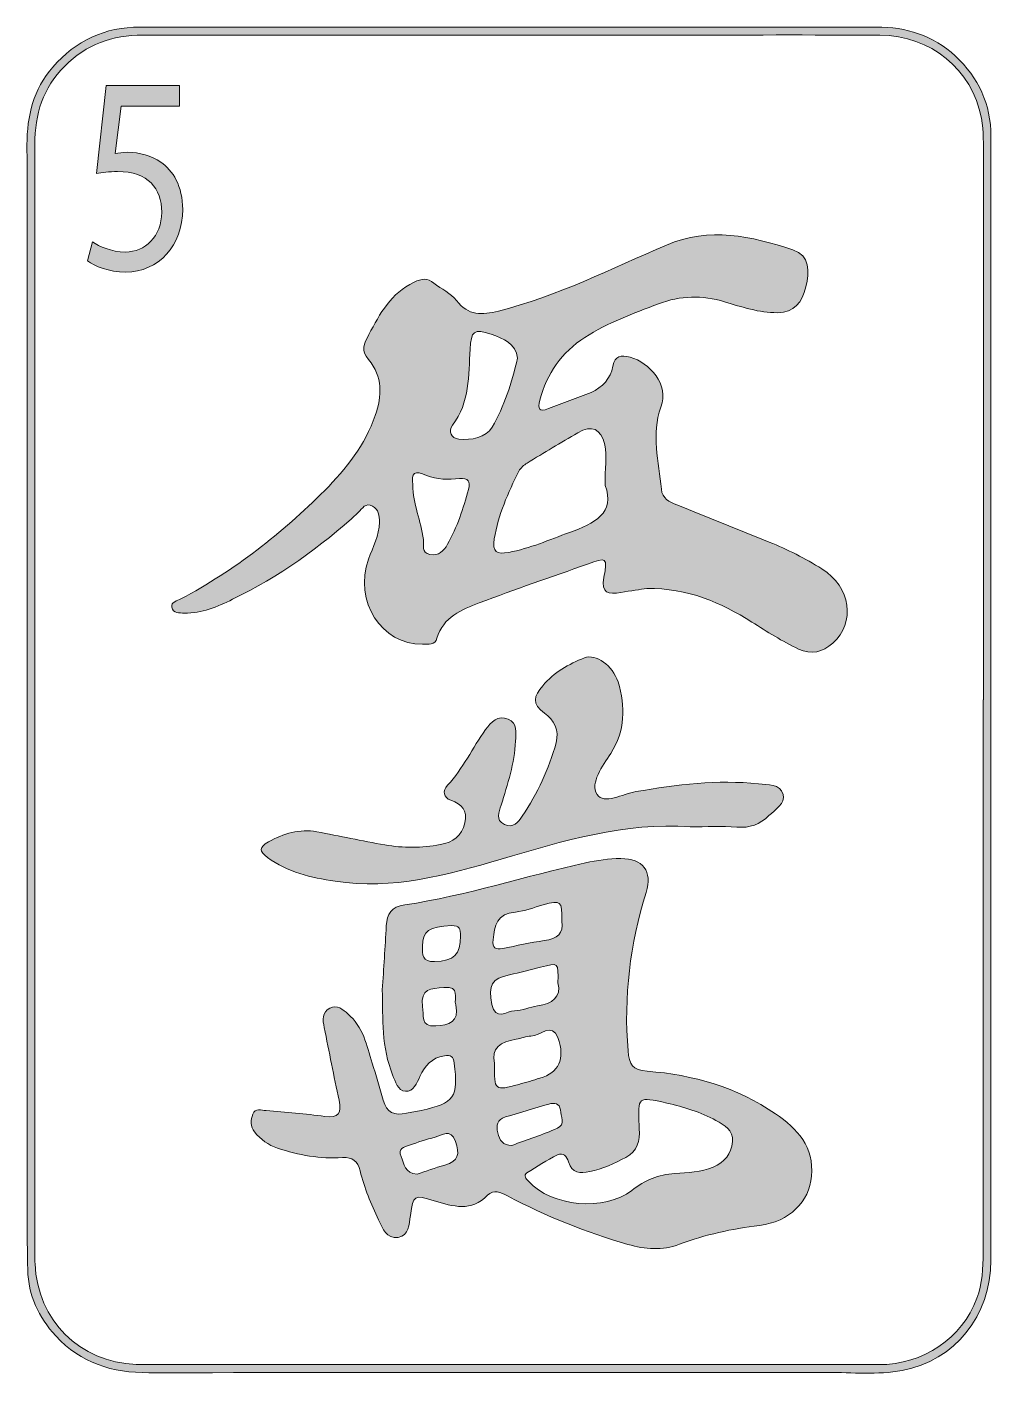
# Model space of a CAD drawing. Extents: x 3212 to 3523, y -1500 to -1065.
import ezdxf

# ---------------------------------------------------------------- set-up
doc = ezdxf.new("R2010")
doc.units = 0
doc.header["$MEASUREMENT"] = 0
doc.layers.add('Layer 1', color=7, linetype='Continuous', lineweight=0)

msp = doc.modelspace()

# ---------------------------------------------------------------- hatches: boundary and pattern name
at = {"layer": 'Layer 1', "true_color": 0x000000, "transparency": 33554687}
h = msp.add_hatch(color=18, dxfattribs=at)
h.dxf.hatch_style = 2
edge = h.paths.add_edge_path()
edge.add_spline(control_points=[(3520.2, -1281.87), (3520.2, -1281.87), (3520.15, -1281.87), (3520.15, -1281.87), (3520.15, -1341.26), (3520.15, -1400.66), (3520.16, -1460.06), (3520.16, -1465.08), (3519.87, -1470.02), (3518.1, -1474.79), (3513.3, -1487.75), (3500.87, -1496.19), (3486.44, -1496.19), (3409.17, -1496.19), (3331.91, -1496.17), (3254.65, -1496.16), (3252.09, -1496.16), (3249.54, -1496.22), (3246.99, -1496.13), (3228.81, -1495.48), (3215.13, -1481.85), (3214.4, -1463.69), (3214.37, -1462.76), (3214.38, -1461.84), (3214.38, -1460.91), (3214.38, -1341.53), (3214.4, -1222.15), (3214.35, -1102.77), (3214.35, -1093.04), (3216.96, -1084.5), (3223.97, -1077.51), (3230.93, -1070.58), (3239.33, -1067.5), (3249.11, -1067.51), (3306.06, -1067.56), (3363.03, -1067.53), (3419.99, -1067.53), (3442.27, -1067.53), (3464.54, -1067.44), (3486.82, -1067.57), (3503.36, -1067.66), (3516.46, -1078.48), (3519.57, -1094.31), (3520.4, -1098.55), (3520.19, -1102.86), (3520.2, -1107.15), (3520.2, -1165.39), (3520.2, -1223.63), (3520.2, -1281.87)], knot_values=[0, 0, 0, 0, 1, 1, 1, 2, 2, 2, 3, 3, 3, 4, 4, 4, 5, 5, 5, 6, 6, 6, 7, 7, 7, 8, 8, 8, 9, 9, 9, 10, 10, 10, 11, 11, 11, 12, 12, 12, 13, 13, 13, 14, 14, 14, 15, 15, 15, 16, 16, 16, 16], degree=3, periodic=0)
edge = h.paths.add_edge_path()
edge.add_spline(control_points=[(3522.63, -1333.71), (3522.63, -1255.87), (3522.65, -1178.02), (3522.64, -1100.17), (3522.64, -1089.86), (3518.69, -1081.25), (3511.15, -1074.25), (3503.96, -1067.58), (3495.32, -1064.91), (3485.67, -1064.93), (3465.6, -1064.97), (3445.53, -1064.97), (3425.46, -1064.97), (3366.41, -1064.96), (3307.35, -1064.95), (3248.3, -1064.94), (3236.96, -1064.94), (3227.58, -1069.28), (3220.15, -1077.83), (3213.88, -1085.05), (3211.8, -1093.56), (3211.81, -1102.96), (3211.9, -1162.48), (3211.85, -1221.99), (3211.85, -1281.51), (3211.85, -1331.16), (3211.84, -1380.82), (3211.86, -1430.48), (3211.86, -1442.19), (3211.8, -1453.9), (3212.04, -1465.61), (3212.2, -1473.83), (3215.56, -1480.86), (3221.07, -1486.91), (3229.15, -1495.77), (3239.35, -1498.82), (3251.09, -1498.8), (3324.06, -1498.68), (3397.04, -1498.77), (3470.01, -1498.7), (3478, -1498.69), (3486.06, -1499.53), (3493.99, -1498.07), (3511.03, -1494.89), (3522.63, -1480.44), (3522.65, -1462.49), (3522.68, -1419.57), (3522.63, -1376.64), (3522.63, -1333.71)], knot_values=[0, 0, 0, 0, 1, 1, 1, 2, 2, 2, 3, 3, 3, 4, 4, 4, 5, 5, 5, 6, 6, 6, 7, 7, 7, 8, 8, 8, 9, 9, 9, 10, 10, 10, 11, 11, 11, 12, 12, 12, 13, 13, 13, 14, 14, 14, 15, 15, 15, 16, 16, 16, 16], degree=3, periodic=0)
at = {"layer": 'Layer 1', "true_color": 0x831618, "transparency": 33554687}
h = msp.add_hatch(color=246, dxfattribs=at)
h.dxf.hatch_style = 2
edge = h.paths.add_edge_path()
edge.add_spline(control_points=[(3261.04, -1090.49), (3261.04, -1090.49), (3242.18, -1090.49), (3242.18, -1090.49), (3242.18, -1090.49), (3240.27, -1105.69), (3240.27, -1105.69), (3241.42, -1105.51), (3242.48, -1105.33), (3244.31, -1105.33), (3248.11, -1105.33), (3251.91, -1106.33), (3254.96, -1108.51), (3258.84, -1111.16), (3262.03, -1116.25), (3262.03, -1123.72), (3262.03, -1135.28), (3254.35, -1143.93), (3243.62, -1143.93), (3238.22, -1143.93), (3233.66, -1142.11), (3231.3, -1140.29), (3231.3, -1140.29), (3232.97, -1134.19), (3232.97, -1134.19), (3235.02, -1135.65), (3239.06, -1137.47), (3243.55, -1137.47), (3249.86, -1137.47), (3255.26, -1132.55), (3255.26, -1124.63), (3255.19, -1116.98), (3250.93, -1111.52), (3241.03, -1111.52), (3238.22, -1111.52), (3236.01, -1111.88), (3234.19, -1112.16), (3234.19, -1112.16), (3237.38, -1083.75), (3237.38, -1083.75), (3237.38, -1083.75), (3261.04, -1083.75), (3261.04, -1083.75), (3261.04, -1083.75), (3261.04, -1090.49), (3261.04, -1090.49)], knot_values=[0, 0, 0, 0, 1, 1, 1, 2, 2, 2, 3, 3, 3, 4, 4, 4, 5, 5, 5, 6, 6, 6, 7, 7, 7, 8, 8, 8, 9, 9, 9, 10, 10, 10, 11, 11, 11, 12, 12, 12, 13, 13, 13, 14, 14, 14, 15, 15, 15, 15], degree=3, periodic=0)
at = {"layer": 'Layer 1', "true_color": 0x000000, "transparency": 33554687}
h = msp.add_hatch(color=18, dxfattribs=at)
h.dxf.hatch_style = 2
edge = h.paths.add_edge_path()
edge.add_spline(control_points=[(3336.21, -1212.55), (3336.3, -1218.66), (3338.86, -1224.22), (3339.67, -1230.14), (3339.92, -1231.93), (3338.76, -1234.39), (3341.74, -1234.99), (3344.56, -1235.57), (3346.22, -1233.81), (3347.41, -1231.71), (3350.54, -1226.16), (3352.51, -1220.16), (3354.16, -1214.01), (3354.89, -1211.25), (3354.04, -1210.42), (3351.33, -1210.54), (3347.72, -1210.71), (3343.98, -1211.03), (3340.62, -1209.47), (3336.95, -1207.77), (3335.61, -1208.66), (3336.21, -1212.55)], knot_values=[0, 0, 0, 0, 1, 1, 1, 2, 2, 2, 3, 3, 3, 4, 4, 4, 5, 5, 5, 6, 6, 6, 7, 7, 7, 7], degree=3, periodic=0)
edge = h.paths.add_edge_path()
edge.add_spline(control_points=[(3369.97, -1171.71), (3369.41, -1166.9), (3365.42, -1165.33), (3361.48, -1164), (3355.88, -1162.1), (3355.03, -1162.93), (3354.69, -1168.81), (3354.21, -1177.27), (3354.62, -1185.93), (3349, -1193.28), (3347.48, -1195.27), (3348.66, -1197.49), (3351.01, -1197.76), (3355.12, -1198.23), (3359.81, -1197.33), (3361.8, -1193.92), (3365.72, -1187.21), (3368.1, -1179.68), (3369.97, -1171.71)], knot_values=[0, 0, 0, 0, 1, 1, 1, 2, 2, 2, 3, 3, 3, 4, 4, 4, 5, 5, 5, 6, 6, 6, 6], degree=3, periodic=0)
edge = h.paths.add_edge_path()
edge.add_spline(control_points=[(3398.25, -1212.7), (3398.13, -1207.19), (3398.97, -1203.38), (3398.09, -1199.62), (3396.87, -1194.38), (3394.01, -1193.1), (3389.4, -1195.77), (3383.92, -1198.95), (3378.48, -1202.21), (3373.09, -1205.52), (3372.05, -1206.16), (3370.97, -1207.06), (3370.43, -1208.11), (3366.9, -1215.06), (3363.81, -1222.17), (3362.51, -1229.97), (3361.8, -1234.16), (3363.27, -1235.03), (3367.14, -1234.31), (3373.97, -1233.03), (3380.25, -1230.25), (3386.71, -1227.91), (3394.78, -1224.99), (3401.63, -1221.57), (3398.25, -1212.7)], knot_values=[0, 0, 0, 0, 1, 1, 1, 2, 2, 2, 3, 3, 3, 4, 4, 4, 5, 5, 5, 6, 6, 6, 7, 7, 7, 8, 8, 8, 8], degree=3, periodic=0)
edge = h.paths.add_edge_path()
edge.add_spline(control_points=[(3411.64, -1245.92), (3409.69, -1246.23), (3406.47, -1246.71), (3403.25, -1247.23), (3399.4, -1247.86), (3396.85, -1247.59), (3397.84, -1242.34), (3399.04, -1235.89), (3398.74, -1235.86), (3392.5, -1238.1), (3380.88, -1242.26), (3369.17, -1246.19), (3357.66, -1250.61), (3351.97, -1252.8), (3346.02, -1255.08), (3344.02, -1262.01), (3343.39, -1264.2), (3341.14, -1263.88), (3339.36, -1263.9), (3326.09, -1264.09), (3317.16, -1250.08), (3321.95, -1236.5), (3323.33, -1232.58), (3325.37, -1228.88), (3325.47, -1224.57), (3325.51, -1222.44), (3325.14, -1220.48), (3323.21, -1219.37), (3320.99, -1218.1), (3319.94, -1220.22), (3318.71, -1221.35), (3306.48, -1232.61), (3293.07, -1242.14), (3278.11, -1249.44), (3273.2, -1251.83), (3268.19, -1254.02), (3262.57, -1253.88), (3261.05, -1253.85), (3258.88, -1253.97), (3258.51, -1252), (3258.19, -1250.23), (3260.3, -1249.94), (3261.47, -1249.32), (3278.77, -1240.1), (3293.99, -1228.15), (3307.8, -1214.34), (3314.78, -1207.34), (3320.82, -1199.65), (3324.12, -1190.18), (3326.31, -1183.88), (3326.56, -1177.6), (3321.97, -1172.17), (3319.47, -1169.21), (3320.4, -1167.19), (3322.04, -1164.09), (3325.67, -1157.27), (3329.17, -1150.76), (3336.64, -1147.21), (3339.16, -1146.02), (3340.85, -1145.78), (3342.98, -1147.5), (3345.38, -1149.44), (3348.52, -1150.73), (3350.3, -1153.09), (3354.09, -1158.12), (3358.62, -1157.79), (3363.85, -1156.49), (3382.83, -1151.76), (3400.15, -1142.81), (3417.99, -1135.21), (3431.87, -1129.3), (3445.4, -1132.36), (3458.74, -1136.76), (3464.37, -1138.62), (3464.15, -1143.71), (3462.96, -1148.72), (3461.79, -1153.7), (3459.25, -1156.98), (3453.79, -1157.03), (3447.88, -1157.08), (3442.32, -1155.18), (3436.78, -1153.52), (3429.52, -1151.33), (3422.51, -1151.49), (3415.46, -1154.18), (3407.31, -1157.28), (3399.1, -1160.23), (3391.73, -1164.99), (3384.23, -1169.83), (3379.41, -1176.62), (3377.2, -1185.28), (3376.52, -1187.96), (3376.8, -1189.25), (3379.98, -1187.97), (3384.52, -1186.15), (3389.18, -1184.61), (3393.69, -1182.71), (3397.4, -1181.15), (3399.93, -1178.27), (3400.75, -1174.29), (3401.47, -1170.84), (3403.37, -1170.6), (3406.29, -1171.39), (3412.57, -1173.11), (3418.98, -1180.24), (3416.24, -1187.5), (3412.96, -1196.19), (3415.63, -1205.1), (3416.37, -1213.91), (3416.63, -1217.03), (3419, -1218.02), (3421.38, -1218.99), (3431.31, -1223), (3441.23, -1227.01), (3451.17, -1230.98), (3457.08, -1233.35), (3462.74, -1236.27), (3468.13, -1239.61), (3477.45, -1245.39), (3479.08, -1257.03), (3471.65, -1263.59), (3468.38, -1266.49), (3464.76, -1267.43), (3460.61, -1265.48), (3455.34, -1263), (3450.45, -1259.87), (3445.54, -1256.77), (3435.58, -1250.48), (3425.06, -1245.8), (3411.64, -1245.92)], knot_values=[0, 0, 0, 0, 1, 1, 1, 2, 2, 2, 3, 3, 3, 4, 4, 4, 5, 5, 5, 6, 6, 6, 7, 7, 7, 8, 8, 8, 9, 9, 9, 10, 10, 10, 11, 11, 11, 12, 12, 12, 13, 13, 13, 14, 14, 14, 15, 15, 15, 16, 16, 16, 17, 17, 17, 18, 18, 18, 19, 19, 19, 20, 20, 20, 21, 21, 21, 22, 22, 22, 23, 23, 23, 24, 24, 24, 25, 25, 25, 26, 26, 26, 27, 27, 27, 28, 28, 28, 29, 29, 29, 30, 30, 30, 31, 31, 31, 32, 32, 32, 33, 33, 33, 34, 34, 34, 35, 35, 35, 36, 36, 36, 37, 37, 37, 38, 38, 38, 39, 39, 39, 40, 40, 40, 41, 41, 41, 42, 42, 42, 43, 43, 43, 43], degree=3, periodic=0)
at = {"layer": 'Layer 1', "true_color": 0x831618, "transparency": 33554687}
h = msp.add_hatch(color=246, dxfattribs=at)
h.dxf.hatch_style = 2
edge = h.paths.add_edge_path()
edge.add_spline(control_points=[(3425.65, -1322.79), (3404.71, -1321.23), (3384.7, -1327.35), (3364.66, -1333.22), (3347.2, -1338.34), (3329.74, -1343.21), (3311.18, -1340.34), (3303.38, -1339.14), (3295.88, -1337.45), (3289.36, -1332.68), (3286.66, -1330.71), (3286.57, -1329.34), (3289.66, -1327.65), (3294.58, -1324.95), (3299.67, -1323.35), (3305.3, -1324.4), (3312.6, -1325.76), (3319.87, -1327.35), (3327.19, -1328.63), (3333.13, -1329.67), (3339.09, -1329.59), (3345.06, -1328.54), (3349.28, -1327.8), (3352.03, -1325.73), (3353.01, -1321.48), (3353.92, -1317.51), (3352.1, -1315.49), (3348.44, -1314.21), (3346.06, -1313.38), (3345.72, -1311.18), (3347.42, -1309.38), (3352.47, -1304.03), (3355.46, -1297.32), (3359.68, -1291.43), (3361.48, -1288.91), (3363.66, -1286.76), (3366.92, -1288.04), (3370.15, -1289.3), (3369.46, -1292.57), (3369.34, -1295.18), (3369.03, -1302.32), (3366.79, -1309.06), (3364.7, -1315.83), (3364.02, -1318.03), (3362.73, -1320.55), (3365.74, -1322), (3368.56, -1323.37), (3370.25, -1321.22), (3371.53, -1319.3), (3376.41, -1312.02), (3380.1, -1304.16), (3382.42, -1295.69), (3383.53, -1291.65), (3381.8, -1288.37), (3378.7, -1286.17), (3374.56, -1283.22), (3375.22, -1280.62), (3378.12, -1277.28), (3381.81, -1273.02), (3386.45, -1270.27), (3391.56, -1268.32), (3395.31, -1266.89), (3400.7, -1270.76), (3402.39, -1276.09), (3404.9, -1284.05), (3404.67, -1291.84), (3400.04, -1299.11), (3397.39, -1303.27), (3393.28, -1308.57), (3395.66, -1312.33), (3397.83, -1315.75), (3403.91, -1312.18), (3408.19, -1311.45), (3421.29, -1309.19), (3434.41, -1307.54), (3447.71, -1308.93), (3450.62, -1309.23), (3454.71, -1308.93), (3455.63, -1312.32), (3456.43, -1315.27), (3453.05, -1317.19), (3451.02, -1319.19), (3448.17, -1322), (3444.89, -1323.26), (3440.7, -1322.89), (3435.84, -1322.47), (3430.91, -1322.79), (3425.65, -1322.79)], knot_values=[0, 0, 0, 0, 1, 1, 1, 2, 2, 2, 3, 3, 3, 4, 4, 4, 5, 5, 5, 6, 6, 6, 7, 7, 7, 8, 8, 8, 9, 9, 9, 10, 10, 10, 11, 11, 11, 12, 12, 12, 13, 13, 13, 14, 14, 14, 15, 15, 15, 16, 16, 16, 17, 17, 17, 18, 18, 18, 19, 19, 19, 20, 20, 20, 21, 21, 21, 22, 22, 22, 23, 23, 23, 24, 24, 24, 25, 25, 25, 26, 26, 26, 27, 27, 27, 28, 28, 28, 29, 29, 29, 29], degree=3, periodic=0)
h = msp.add_hatch(color=246, dxfattribs=at)
h.dxf.hatch_style = 2
edge = h.paths.add_edge_path()
edge.add_spline(control_points=[(3339.31, -1361.3), (3339.23, -1364.01), (3339.36, -1366.4), (3343.17, -1366.26), (3349.59, -1366.02), (3351.6, -1364.09), (3351.58, -1357.91), (3351.58, -1355.83), (3351.39, -1354.54), (3348.7, -1354.64), (3341.6, -1354.92), (3339.28, -1356.43), (3339.31, -1361.3)], knot_values=[0, 0, 0, 0, 1, 1, 1, 2, 2, 2, 3, 3, 3, 4, 4, 4, 4], degree=3, periodic=0)
edge = h.paths.add_edge_path()
edge.add_spline(control_points=[(3350.06, -1380.18), (3349.41, -1378.03), (3351.63, -1374.08), (3346.27, -1374.56), (3342.21, -1374.93), (3338.48, -1374.95), (3339.4, -1380.68), (3339.84, -1383.45), (3338.44, -1387.3), (3343.6, -1386.98), (3347.85, -1386.72), (3351.25, -1385.8), (3350.06, -1380.18)], knot_values=[0, 0, 0, 0, 1, 1, 1, 2, 2, 2, 3, 3, 3, 4, 4, 4, 4], degree=3, periodic=0)
edge = h.paths.add_edge_path()
edge.add_spline(control_points=[(3337.58, -1434.81), (3340.39, -1433.87), (3343.42, -1432.68), (3346.55, -1431.85), (3351, -1430.68), (3351.41, -1428.26), (3349.96, -1424.26), (3348.34, -1419.81), (3345.72, -1422.26), (3343.4, -1422.84), (3340.61, -1423.54), (3337.87, -1424.49), (3335.14, -1425.44), (3333.48, -1426.02), (3331.26, -1426.5), (3332.43, -1429.06), (3333.47, -1431.36), (3333.59, -1434.59), (3337.58, -1434.81)], knot_values=[0, 0, 0, 0, 1, 1, 1, 2, 2, 2, 3, 3, 3, 4, 4, 4, 5, 5, 5, 6, 6, 6, 6], degree=3, periodic=0)
edge = h.paths.add_edge_path()
edge.add_spline(control_points=[(3368.17, -1425.51), (3373.08, -1423.68), (3378.07, -1422.06), (3382.85, -1419.95), (3385.53, -1418.77), (3383.97, -1416.07), (3383.81, -1414.08), (3383.64, -1411.87), (3381.84, -1411.68), (3380.13, -1412.16), (3375.43, -1413.49), (3370.76, -1414.94), (3366.08, -1416.33), (3363.34, -1417.14), (3363.08, -1419.11), (3363.64, -1421.48), (3364.19, -1423.82), (3365.21, -1425.58), (3368.17, -1425.51)], knot_values=[0, 0, 0, 0, 1, 1, 1, 2, 2, 2, 3, 3, 3, 4, 4, 4, 5, 5, 5, 6, 6, 6, 6], degree=3, periodic=0)
edge = h.paths.add_edge_path()
edge.add_spline(control_points=[(3384.24, -1353.21), (3384.29, -1346.51), (3384.11, -1346.36), (3378.23, -1347.94), (3375.25, -1348.75), (3372.31, -1350.03), (3369.29, -1350.25), (3363.36, -1350.68), (3362.6, -1354.68), (3362.12, -1359.22), (3361.85, -1361.74), (3362.87, -1362.53), (3365.25, -1362.05), (3369.69, -1361.15), (3374.12, -1360.07), (3378.61, -1359.47), (3382.8, -1358.91), (3384.96, -1357.1), (3384.24, -1353.21)], knot_values=[0, 0, 0, 0, 1, 1, 1, 2, 2, 2, 3, 3, 3, 4, 4, 4, 5, 5, 5, 6, 6, 6, 6], degree=3, periodic=0)
edge = h.paths.add_edge_path()
edge.add_spline(control_points=[(3382.99, -1373.08), (3383.22, -1366.45), (3383.23, -1366.49), (3377.39, -1368.06), (3374.09, -1368.94), (3370.76, -1369.77), (3367.42, -1370.49), (3361.68, -1371.71), (3360.45, -1373.72), (3361.72, -1380.08), (3362.8, -1385.48), (3366.48, -1382.22), (3369.02, -1382.09), (3371.5, -1381.96), (3373.92, -1380.94), (3376.41, -1380.55), (3381.2, -1379.79), (3384.23, -1377.77), (3382.99, -1373.08)], knot_values=[0, 0, 0, 0, 1, 1, 1, 2, 2, 2, 3, 3, 3, 4, 4, 4, 5, 5, 5, 6, 6, 6, 6], degree=3, periodic=0)
edge = h.paths.add_edge_path()
edge.add_spline(control_points=[(3362.55, -1399.02), (3362.46, -1407.87), (3362.6, -1407.98), (3370.43, -1405.83), (3372.7, -1405.21), (3374.95, -1404.51), (3377.21, -1403.83), (3383.21, -1402.03), (3385.53, -1397.76), (3382.97, -1390.74), (3381.12, -1385.68), (3377.24, -1390.3), (3374.31, -1390.24), (3372.73, -1390.21), (3371.16, -1391.07), (3369.56, -1391.3), (3364.52, -1392.03), (3361.38, -1394.21), (3362.55, -1399.02)], knot_values=[0, 0, 0, 0, 1, 1, 1, 2, 2, 2, 3, 3, 3, 4, 4, 4, 5, 5, 5, 6, 6, 6, 6], degree=3, periodic=0)
edge = h.paths.add_edge_path()
edge.add_spline(control_points=[(3409.25, -1420.12), (3409.56, -1424.03), (3408.61, -1427.39), (3404.9, -1429.35), (3401.22, -1431.3), (3397.49, -1433.09), (3393.31, -1433.9), (3390.11, -1434.53), (3387.58, -1434.57), (3386.44, -1430.81), (3385.93, -1429.12), (3384.71, -1427.61), (3382.83, -1428.56), (3379.44, -1430.26), (3376.2, -1432.28), (3373.04, -1434.38), (3371.82, -1435.18), (3372.7, -1436.22), (3373.49, -1437.07), (3381.02, -1445.28), (3397.99, -1446.87), (3406.87, -1439.99), (3411.02, -1436.77), (3415.42, -1434.81), (3420.76, -1434.55), (3424.9, -1434.34), (3429.12, -1434.12), (3433.06, -1432.47), (3436.71, -1430.94), (3438.98, -1428.27), (3439.31, -1424.28), (3439.62, -1420.48), (3436.69, -1418.97), (3433.97, -1417.48), (3429, -1414.75), (3423.63, -1413.08), (3418.13, -1411.84), (3408.72, -1409.73), (3408.72, -1409.76), (3409.25, -1419.05), (3409.27, -1419.41), (3409.25, -1419.77), (3409.25, -1420.12)], knot_values=[0, 0, 0, 0, 1, 1, 1, 2, 2, 2, 3, 3, 3, 4, 4, 4, 5, 5, 5, 6, 6, 6, 7, 7, 7, 8, 8, 8, 9, 9, 9, 10, 10, 10, 11, 11, 11, 12, 12, 12, 13, 13, 13, 14, 14, 14, 14], degree=3, periodic=0)
edge = h.paths.add_edge_path()
edge.add_spline(control_points=[(3326.39, -1375.36), (3326.82, -1368.47), (3327.29, -1361.59), (3327.67, -1354.71), (3327.88, -1350.81), (3329.23, -1348.59), (3333.66, -1347.94), (3353.45, -1345.03), (3372.47, -1338.68), (3391.95, -1334.38), (3395.65, -1333.56), (3399.49, -1333.04), (3403.27, -1333.02), (3410.48, -1332.96), (3413.58, -1337.11), (3411.46, -1343.96), (3406.3, -1360.63), (3404.15, -1377.56), (3405.64, -1395.01), (3406.02, -1399.42), (3406.96, -1401.23), (3411.81, -1401.59), (3426.67, -1402.71), (3440.73, -1406.8), (3453.21, -1415.31), (3460.26, -1420.13), (3465.66, -1426.01), (3464.8, -1435.4), (3464.06, -1443.59), (3457.77, -1450.12), (3448, -1451.3), (3439.1, -1452.38), (3430.53, -1454.27), (3422.17, -1457.39), (3416.69, -1459.44), (3411.14, -1459.02), (3405.59, -1457.41), (3392.12, -1453.51), (3379.14, -1448.41), (3366.79, -1441.79), (3364.54, -1440.59), (3362.32, -1439.54), (3360.34, -1441.58), (3355.03, -1447.03), (3349.15, -1445.17), (3343.16, -1443.36), (3336.46, -1441.34), (3336.47, -1441.39), (3335.44, -1448.11), (3335.01, -1450.94), (3335.09, -1454.54), (3331.55, -1455.14), (3327.73, -1455.78), (3326.54, -1452.29), (3325.2, -1449.5), (3322.76, -1444.42), (3320.59, -1439.21), (3319.22, -1433.74), (3318.42, -1430.54), (3316.85, -1429.24), (3313.53, -1429.44), (3306.38, -1429.87), (3299.44, -1428.64), (3292.64, -1426.38), (3289.6, -1425.36), (3287.12, -1423.64), (3285.19, -1421.15), (3283.85, -1419.42), (3283.91, -1417.3), (3284.6, -1415.42), (3285.35, -1413.35), (3287.43, -1414.17), (3288.9, -1414.29), (3295.24, -1414.79), (3301.57, -1415.32), (3307.87, -1416.14), (3312.28, -1416.71), (3313.36, -1415.07), (3312.45, -1410.96), (3310.73, -1403.17), (3309.27, -1395.32), (3307.65, -1387.5), (3307.14, -1385.04), (3306.95, -1382.61), (3309.45, -1381.26), (3311.79, -1380), (3313.7, -1381.74), (3315.3, -1383.1), (3320.16, -1387.22), (3321.4, -1393.22), (3323.14, -1398.94), (3324.35, -1402.93), (3325.54, -1406.92), (3326.69, -1410.93), (3327.8, -1414.83), (3330.31, -1416.06), (3334.14, -1415.11), (3335.72, -1414.72), (3337.36, -1414.58), (3338.96, -1414.22), (3349.72, -1411.83), (3350.97, -1409.92), (3349.55, -1398.95), (3349.27, -1396.72), (3348.46, -1396.27), (3346.39, -1396.6), (3342.33, -1397.25), (3340.14, -1399.77), (3338.5, -1403.3), (3337.54, -1405.35), (3336.42, -1408.24), (3333.87, -1408.05), (3331.38, -1407.87), (3330.58, -1404.91), (3329.71, -1402.77), (3326.13, -1393.94), (3326.54, -1384.63), (3326.39, -1375.36)], knot_values=[0, 0, 0, 0, 1, 1, 1, 2, 2, 2, 3, 3, 3, 4, 4, 4, 5, 5, 5, 6, 6, 6, 7, 7, 7, 8, 8, 8, 9, 9, 9, 10, 10, 10, 11, 11, 11, 12, 12, 12, 13, 13, 13, 14, 14, 14, 15, 15, 15, 16, 16, 16, 17, 17, 17, 18, 18, 18, 19, 19, 19, 20, 20, 20, 21, 21, 21, 22, 22, 22, 23, 23, 23, 24, 24, 24, 25, 25, 25, 26, 26, 26, 27, 27, 27, 28, 28, 28, 29, 29, 29, 30, 30, 30, 31, 31, 31, 32, 32, 32, 33, 33, 33, 34, 34, 34, 35, 35, 35, 36, 36, 36, 37, 37, 37, 38, 38, 38, 39, 39, 39, 39], degree=3, periodic=0)

# ---------------------------------------------------------------- linework, layer by layer
at = {"layer": 'Layer 1'}
for points, knots in [([(3522.63, -1333.71), (3522.63, -1255.87), (3522.65, -1178.02), (3522.64, -1100.17), (3522.64, -1089.86), (3518.69, -1081.25), (3511.15, -1074.25), (3503.96, -1067.58), (3495.32, -1064.91), (3485.67, -1064.93), (3465.6, -1064.97), (3445.53, -1064.97), (3425.46, -1064.97), (3366.41, -1064.96), (3307.35, -1064.95), (3248.3, -1064.94), (3236.96, -1064.94), (3227.58, -1069.28), (3220.15, -1077.83), (3213.88, -1085.05), (3211.8, -1093.56), (3211.81, -1102.96), (3211.9, -1162.48), (3211.85, -1221.99), (3211.85, -1281.51), (3211.85, -1331.16), (3211.84, -1380.82), (3211.86, -1430.48), (3211.86, -1442.19), (3211.8, -1453.9), (3212.04, -1465.61), (3212.2, -1473.83), (3215.56, -1480.86), (3221.07, -1486.91), (3229.15, -1495.77), (3239.35, -1498.82), (3251.09, -1498.8), (3324.06, -1498.68), (3397.04, -1498.77), (3470.01, -1498.7), (3478, -1498.69), (3486.06, -1499.53), (3493.99, -1498.07), (3511.03, -1494.89), (3522.63, -1480.44), (3522.65, -1462.49), (3522.68, -1419.57), (3522.63, -1376.64), (3522.63, -1333.71)], [0, 0, 0, 0, 1, 1, 1, 2, 2, 2, 3, 3, 3, 4, 4, 4, 5, 5, 5, 6, 6, 6, 7, 7, 7, 8, 8, 8, 9, 9, 9, 10, 10, 10, 11, 11, 11, 12, 12, 12, 13, 13, 13, 14, 14, 14, 15, 15, 15, 16, 16, 16, 16]), ([(3520.2, -1281.87), (3520.2, -1281.87), (3520.15, -1281.87), (3520.15, -1281.87), (3520.15, -1341.26), (3520.15, -1400.66), (3520.16, -1460.06), (3520.16, -1465.08), (3519.87, -1470.02), (3518.1, -1474.79), (3513.3, -1487.75), (3500.87, -1496.19), (3486.44, -1496.19), (3409.17, -1496.19), (3331.91, -1496.17), (3254.65, -1496.16), (3252.09, -1496.16), (3249.54, -1496.22), (3246.99, -1496.13), (3228.81, -1495.48), (3215.13, -1481.85), (3214.4, -1463.69), (3214.37, -1462.76), (3214.38, -1461.84), (3214.38, -1460.91), (3214.38, -1341.53), (3214.4, -1222.15), (3214.35, -1102.77), (3214.35, -1093.04), (3216.96, -1084.5), (3223.97, -1077.51), (3230.93, -1070.58), (3239.33, -1067.5), (3249.11, -1067.51), (3306.06, -1067.56), (3363.03, -1067.53), (3419.99, -1067.53), (3442.27, -1067.53), (3464.54, -1067.44), (3486.82, -1067.57), (3503.36, -1067.66), (3516.46, -1078.48), (3519.57, -1094.31), (3520.4, -1098.55), (3520.19, -1102.86), (3520.2, -1107.15), (3520.2, -1165.39), (3520.2, -1223.63), (3520.2, -1281.87)], [0, 0, 0, 0, 1, 1, 1, 2, 2, 2, 3, 3, 3, 4, 4, 4, 5, 5, 5, 6, 6, 6, 7, 7, 7, 8, 8, 8, 9, 9, 9, 10, 10, 10, 11, 11, 11, 12, 12, 12, 13, 13, 13, 14, 14, 14, 15, 15, 15, 16, 16, 16, 16]), ([(3520.2, -1281.87), (3520.2, -1281.87), (3520.15, -1281.87), (3520.15, -1281.87), (3520.15, -1341.26), (3520.15, -1400.66), (3520.16, -1460.06), (3520.16, -1465.08), (3519.87, -1470.02), (3518.1, -1474.79), (3513.3, -1487.75), (3500.87, -1496.19), (3486.44, -1496.19), (3409.17, -1496.19), (3331.91, -1496.17), (3254.65, -1496.16), (3252.09, -1496.16), (3249.54, -1496.22), (3246.99, -1496.13), (3228.81, -1495.48), (3215.13, -1481.85), (3214.4, -1463.69), (3214.37, -1462.76), (3214.38, -1461.84), (3214.38, -1460.91), (3214.38, -1341.53), (3214.4, -1222.15), (3214.35, -1102.77), (3214.35, -1093.04), (3216.96, -1084.5), (3223.97, -1077.51), (3230.93, -1070.58), (3239.33, -1067.5), (3249.11, -1067.51), (3306.06, -1067.56), (3363.03, -1067.53), (3419.99, -1067.53), (3442.27, -1067.53), (3464.54, -1067.44), (3486.82, -1067.57), (3503.36, -1067.66), (3516.46, -1078.48), (3519.57, -1094.31), (3520.4, -1098.55), (3520.19, -1102.86), (3520.2, -1107.15), (3520.2, -1165.39), (3520.2, -1223.63), (3520.2, -1281.87)], [0, 0, 0, 0, 1, 1, 1, 2, 2, 2, 3, 3, 3, 4, 4, 4, 5, 5, 5, 6, 6, 6, 7, 7, 7, 8, 8, 8, 9, 9, 9, 10, 10, 10, 11, 11, 11, 12, 12, 12, 13, 13, 13, 14, 14, 14, 15, 15, 15, 16, 16, 16, 16]), ([(3261.04, -1090.49), (3261.04, -1090.49), (3242.18, -1090.49), (3242.18, -1090.49), (3242.18, -1090.49), (3240.27, -1105.69), (3240.27, -1105.69), (3241.42, -1105.51), (3242.48, -1105.33), (3244.31, -1105.33), (3248.11, -1105.33), (3251.91, -1106.33), (3254.96, -1108.51), (3258.84, -1111.16), (3262.03, -1116.25), (3262.03, -1123.72), (3262.03, -1135.28), (3254.35, -1143.93), (3243.62, -1143.93), (3238.22, -1143.93), (3233.66, -1142.11), (3231.3, -1140.29), (3231.3, -1140.29), (3232.97, -1134.19), (3232.97, -1134.19), (3235.02, -1135.65), (3239.06, -1137.47), (3243.55, -1137.47), (3249.86, -1137.47), (3255.26, -1132.55), (3255.26, -1124.63), (3255.19, -1116.98), (3250.93, -1111.52), (3241.03, -1111.52), (3238.22, -1111.52), (3236.01, -1111.88), (3234.19, -1112.16), (3234.19, -1112.16), (3237.38, -1083.75), (3237.38, -1083.75), (3237.38, -1083.75), (3261.04, -1083.75), (3261.04, -1083.75), (3261.04, -1083.75), (3261.04, -1090.49), (3261.04, -1090.49)], [0, 0, 0, 0, 1, 1, 1, 2, 2, 2, 3, 3, 3, 4, 4, 4, 5, 5, 5, 6, 6, 6, 7, 7, 7, 8, 8, 8, 9, 9, 9, 10, 10, 10, 11, 11, 11, 12, 12, 12, 13, 13, 13, 14, 14, 14, 15, 15, 15, 15]), ([(3411.64, -1245.92), (3409.69, -1246.23), (3406.47, -1246.71), (3403.25, -1247.23), (3399.4, -1247.86), (3396.85, -1247.59), (3397.84, -1242.34), (3399.04, -1235.89), (3398.74, -1235.86), (3392.5, -1238.1), (3380.88, -1242.26), (3369.17, -1246.19), (3357.66, -1250.61), (3351.97, -1252.8), (3346.02, -1255.08), (3344.02, -1262.01), (3343.39, -1264.2), (3341.14, -1263.88), (3339.36, -1263.9), (3326.09, -1264.09), (3317.16, -1250.08), (3321.95, -1236.5), (3323.33, -1232.58), (3325.37, -1228.88), (3325.47, -1224.57), (3325.51, -1222.44), (3325.14, -1220.48), (3323.21, -1219.37), (3320.99, -1218.1), (3319.94, -1220.22), (3318.71, -1221.35), (3306.48, -1232.61), (3293.07, -1242.14), (3278.11, -1249.44), (3273.2, -1251.83), (3268.19, -1254.02), (3262.57, -1253.88), (3261.05, -1253.85), (3258.88, -1253.97), (3258.51, -1252), (3258.19, -1250.23), (3260.3, -1249.94), (3261.47, -1249.32), (3278.77, -1240.1), (3293.99, -1228.15), (3307.8, -1214.34), (3314.78, -1207.34), (3320.82, -1199.65), (3324.12, -1190.18), (3326.31, -1183.88), (3326.56, -1177.6), (3321.97, -1172.17), (3319.47, -1169.21), (3320.4, -1167.19), (3322.04, -1164.09), (3325.67, -1157.27), (3329.17, -1150.76), (3336.64, -1147.21), (3339.16, -1146.02), (3340.85, -1145.78), (3342.98, -1147.5), (3345.38, -1149.44), (3348.52, -1150.73), (3350.3, -1153.09), (3354.09, -1158.12), (3358.62, -1157.79), (3363.85, -1156.49), (3382.83, -1151.76), (3400.15, -1142.81), (3417.99, -1135.21), (3431.87, -1129.3), (3445.4, -1132.36), (3458.74, -1136.76), (3464.37, -1138.62), (3464.15, -1143.71), (3462.96, -1148.72), (3461.79, -1153.7), (3459.25, -1156.98), (3453.79, -1157.03), (3447.88, -1157.08), (3442.32, -1155.18), (3436.78, -1153.52), (3429.52, -1151.33), (3422.51, -1151.49), (3415.46, -1154.18), (3407.31, -1157.28), (3399.1, -1160.23), (3391.73, -1164.99), (3384.23, -1169.83), (3379.41, -1176.62), (3377.2, -1185.28), (3376.52, -1187.96), (3376.8, -1189.25), (3379.98, -1187.97), (3384.52, -1186.15), (3389.18, -1184.61), (3393.69, -1182.71), (3397.4, -1181.15), (3399.93, -1178.27), (3400.75, -1174.29), (3401.47, -1170.84), (3403.37, -1170.6), (3406.29, -1171.39), (3412.57, -1173.11), (3418.98, -1180.24), (3416.24, -1187.5), (3412.96, -1196.19), (3415.63, -1205.1), (3416.37, -1213.91), (3416.63, -1217.03), (3419, -1218.02), (3421.38, -1218.99), (3431.31, -1223), (3441.23, -1227.01), (3451.17, -1230.98), (3457.08, -1233.35), (3462.74, -1236.27), (3468.13, -1239.61), (3477.45, -1245.39), (3479.08, -1257.03), (3471.65, -1263.59), (3468.38, -1266.49), (3464.76, -1267.43), (3460.61, -1265.48), (3455.34, -1263), (3450.45, -1259.87), (3445.54, -1256.77), (3435.58, -1250.48), (3425.06, -1245.8), (3411.64, -1245.92)], [0, 0, 0, 0, 1, 1, 1, 2, 2, 2, 3, 3, 3, 4, 4, 4, 5, 5, 5, 6, 6, 6, 7, 7, 7, 8, 8, 8, 9, 9, 9, 10, 10, 10, 11, 11, 11, 12, 12, 12, 13, 13, 13, 14, 14, 14, 15, 15, 15, 16, 16, 16, 17, 17, 17, 18, 18, 18, 19, 19, 19, 20, 20, 20, 21, 21, 21, 22, 22, 22, 23, 23, 23, 24, 24, 24, 25, 25, 25, 26, 26, 26, 27, 27, 27, 28, 28, 28, 29, 29, 29, 30, 30, 30, 31, 31, 31, 32, 32, 32, 33, 33, 33, 34, 34, 34, 35, 35, 35, 36, 36, 36, 37, 37, 37, 38, 38, 38, 39, 39, 39, 40, 40, 40, 41, 41, 41, 42, 42, 42, 43, 43, 43, 43]), ([(3369.97, -1171.71), (3369.41, -1166.9), (3365.42, -1165.33), (3361.48, -1164), (3355.88, -1162.1), (3355.03, -1162.93), (3354.69, -1168.81), (3354.21, -1177.27), (3354.62, -1185.93), (3349, -1193.28), (3347.48, -1195.27), (3348.66, -1197.49), (3351.01, -1197.76), (3355.12, -1198.23), (3359.81, -1197.33), (3361.8, -1193.92), (3365.72, -1187.21), (3368.1, -1179.68), (3369.97, -1171.71)], [0, 0, 0, 0, 1, 1, 1, 2, 2, 2, 3, 3, 3, 4, 4, 4, 5, 5, 5, 6, 6, 6, 6]), ([(3398.25, -1212.7), (3398.13, -1207.19), (3398.97, -1203.38), (3398.09, -1199.62), (3396.87, -1194.38), (3394.01, -1193.1), (3389.4, -1195.77), (3383.92, -1198.95), (3378.48, -1202.21), (3373.09, -1205.52), (3372.05, -1206.16), (3370.97, -1207.06), (3370.43, -1208.11), (3366.9, -1215.06), (3363.81, -1222.17), (3362.51, -1229.97), (3361.8, -1234.16), (3363.27, -1235.03), (3367.14, -1234.31), (3373.97, -1233.03), (3380.25, -1230.25), (3386.71, -1227.91), (3394.78, -1224.99), (3401.63, -1221.57), (3398.25, -1212.7)], [0, 0, 0, 0, 1, 1, 1, 2, 2, 2, 3, 3, 3, 4, 4, 4, 5, 5, 5, 6, 6, 6, 7, 7, 7, 8, 8, 8, 8]), ([(3336.21, -1212.55), (3336.3, -1218.66), (3338.86, -1224.22), (3339.67, -1230.14), (3339.92, -1231.93), (3338.76, -1234.39), (3341.74, -1234.99), (3344.56, -1235.57), (3346.22, -1233.81), (3347.41, -1231.71), (3350.54, -1226.16), (3352.51, -1220.16), (3354.16, -1214.01), (3354.89, -1211.25), (3354.04, -1210.42), (3351.33, -1210.54), (3347.72, -1210.71), (3343.98, -1211.03), (3340.62, -1209.47), (3336.95, -1207.77), (3335.61, -1208.66), (3336.21, -1212.55)], [0, 0, 0, 0, 1, 1, 1, 2, 2, 2, 3, 3, 3, 4, 4, 4, 5, 5, 5, 6, 6, 6, 7, 7, 7, 7]), ([(3425.65, -1322.79), (3404.71, -1321.23), (3384.7, -1327.35), (3364.66, -1333.22), (3347.2, -1338.34), (3329.74, -1343.21), (3311.18, -1340.34), (3303.38, -1339.14), (3295.88, -1337.45), (3289.36, -1332.68), (3286.66, -1330.71), (3286.57, -1329.34), (3289.66, -1327.65), (3294.58, -1324.95), (3299.67, -1323.35), (3305.3, -1324.4), (3312.6, -1325.76), (3319.87, -1327.35), (3327.19, -1328.63), (3333.13, -1329.67), (3339.09, -1329.59), (3345.06, -1328.54), (3349.28, -1327.8), (3352.03, -1325.73), (3353.01, -1321.48), (3353.92, -1317.51), (3352.1, -1315.49), (3348.44, -1314.21), (3346.06, -1313.38), (3345.72, -1311.18), (3347.42, -1309.38), (3352.47, -1304.03), (3355.46, -1297.32), (3359.68, -1291.43), (3361.48, -1288.91), (3363.66, -1286.76), (3366.92, -1288.04), (3370.15, -1289.3), (3369.46, -1292.57), (3369.34, -1295.18), (3369.03, -1302.32), (3366.79, -1309.06), (3364.7, -1315.83), (3364.02, -1318.03), (3362.73, -1320.55), (3365.74, -1322), (3368.56, -1323.37), (3370.25, -1321.22), (3371.53, -1319.3), (3376.41, -1312.02), (3380.1, -1304.16), (3382.42, -1295.69), (3383.53, -1291.65), (3381.8, -1288.37), (3378.7, -1286.17), (3374.56, -1283.22), (3375.22, -1280.62), (3378.12, -1277.28), (3381.81, -1273.02), (3386.45, -1270.27), (3391.56, -1268.32), (3395.31, -1266.89), (3400.7, -1270.76), (3402.39, -1276.09), (3404.9, -1284.05), (3404.67, -1291.84), (3400.04, -1299.11), (3397.39, -1303.27), (3393.28, -1308.57), (3395.66, -1312.33), (3397.83, -1315.75), (3403.91, -1312.18), (3408.19, -1311.45), (3421.29, -1309.19), (3434.41, -1307.54), (3447.71, -1308.93), (3450.62, -1309.23), (3454.71, -1308.93), (3455.63, -1312.32), (3456.43, -1315.27), (3453.05, -1317.19), (3451.02, -1319.19), (3448.17, -1322), (3444.89, -1323.26), (3440.7, -1322.89), (3435.84, -1322.47), (3430.91, -1322.79), (3425.65, -1322.79)], [0, 0, 0, 0, 1, 1, 1, 2, 2, 2, 3, 3, 3, 4, 4, 4, 5, 5, 5, 6, 6, 6, 7, 7, 7, 8, 8, 8, 9, 9, 9, 10, 10, 10, 11, 11, 11, 12, 12, 12, 13, 13, 13, 14, 14, 14, 15, 15, 15, 16, 16, 16, 17, 17, 17, 18, 18, 18, 19, 19, 19, 20, 20, 20, 21, 21, 21, 22, 22, 22, 23, 23, 23, 24, 24, 24, 25, 25, 25, 26, 26, 26, 27, 27, 27, 28, 28, 28, 29, 29, 29, 29]), ([(3326.39, -1375.36), (3326.82, -1368.47), (3327.29, -1361.59), (3327.67, -1354.71), (3327.88, -1350.81), (3329.23, -1348.59), (3333.66, -1347.94), (3353.45, -1345.03), (3372.47, -1338.68), (3391.95, -1334.38), (3395.65, -1333.56), (3399.49, -1333.04), (3403.27, -1333.02), (3410.48, -1332.96), (3413.58, -1337.11), (3411.46, -1343.96), (3406.3, -1360.63), (3404.15, -1377.56), (3405.64, -1395.01), (3406.02, -1399.42), (3406.96, -1401.23), (3411.81, -1401.59), (3426.67, -1402.71), (3440.73, -1406.8), (3453.21, -1415.31), (3460.26, -1420.13), (3465.66, -1426.01), (3464.8, -1435.4), (3464.06, -1443.59), (3457.77, -1450.12), (3448, -1451.3), (3439.1, -1452.38), (3430.53, -1454.27), (3422.17, -1457.39), (3416.69, -1459.44), (3411.14, -1459.02), (3405.59, -1457.41), (3392.12, -1453.51), (3379.14, -1448.41), (3366.79, -1441.79), (3364.54, -1440.59), (3362.32, -1439.54), (3360.34, -1441.58), (3355.03, -1447.03), (3349.15, -1445.17), (3343.16, -1443.36), (3336.46, -1441.34), (3336.47, -1441.39), (3335.44, -1448.11), (3335.01, -1450.94), (3335.09, -1454.54), (3331.55, -1455.14), (3327.73, -1455.78), (3326.54, -1452.29), (3325.2, -1449.5), (3322.76, -1444.42), (3320.59, -1439.21), (3319.22, -1433.74), (3318.42, -1430.54), (3316.85, -1429.24), (3313.53, -1429.44), (3306.38, -1429.87), (3299.44, -1428.64), (3292.64, -1426.38), (3289.6, -1425.36), (3287.12, -1423.64), (3285.19, -1421.15), (3283.85, -1419.42), (3283.91, -1417.3), (3284.6, -1415.42), (3285.35, -1413.35), (3287.43, -1414.17), (3288.9, -1414.29), (3295.24, -1414.79), (3301.57, -1415.32), (3307.87, -1416.14), (3312.28, -1416.71), (3313.36, -1415.07), (3312.45, -1410.96), (3310.73, -1403.17), (3309.27, -1395.32), (3307.65, -1387.5), (3307.14, -1385.04), (3306.95, -1382.61), (3309.45, -1381.26), (3311.79, -1380), (3313.7, -1381.74), (3315.3, -1383.1), (3320.16, -1387.22), (3321.4, -1393.22), (3323.14, -1398.94), (3324.35, -1402.93), (3325.54, -1406.92), (3326.69, -1410.93), (3327.8, -1414.83), (3330.31, -1416.06), (3334.14, -1415.11), (3335.72, -1414.72), (3337.36, -1414.58), (3338.96, -1414.22), (3349.72, -1411.83), (3350.97, -1409.92), (3349.55, -1398.95), (3349.27, -1396.72), (3348.46, -1396.27), (3346.39, -1396.6), (3342.33, -1397.25), (3340.14, -1399.77), (3338.5, -1403.3), (3337.54, -1405.35), (3336.42, -1408.24), (3333.87, -1408.05), (3331.38, -1407.87), (3330.58, -1404.91), (3329.71, -1402.77), (3326.13, -1393.94), (3326.54, -1384.63), (3326.39, -1375.36)], [0, 0, 0, 0, 1, 1, 1, 2, 2, 2, 3, 3, 3, 4, 4, 4, 5, 5, 5, 6, 6, 6, 7, 7, 7, 8, 8, 8, 9, 9, 9, 10, 10, 10, 11, 11, 11, 12, 12, 12, 13, 13, 13, 14, 14, 14, 15, 15, 15, 16, 16, 16, 17, 17, 17, 18, 18, 18, 19, 19, 19, 20, 20, 20, 21, 21, 21, 22, 22, 22, 23, 23, 23, 24, 24, 24, 25, 25, 25, 26, 26, 26, 27, 27, 27, 28, 28, 28, 29, 29, 29, 30, 30, 30, 31, 31, 31, 32, 32, 32, 33, 33, 33, 34, 34, 34, 35, 35, 35, 36, 36, 36, 37, 37, 37, 38, 38, 38, 39, 39, 39, 39]), ([(3384.24, -1353.21), (3384.29, -1346.51), (3384.11, -1346.36), (3378.23, -1347.94), (3375.25, -1348.75), (3372.31, -1350.03), (3369.29, -1350.25), (3363.36, -1350.68), (3362.6, -1354.68), (3362.12, -1359.22), (3361.85, -1361.74), (3362.87, -1362.53), (3365.25, -1362.05), (3369.69, -1361.15), (3374.12, -1360.07), (3378.61, -1359.47), (3382.8, -1358.91), (3384.96, -1357.1), (3384.24, -1353.21)], [0, 0, 0, 0, 1, 1, 1, 2, 2, 2, 3, 3, 3, 4, 4, 4, 5, 5, 5, 6, 6, 6, 6]), ([(3339.31, -1361.3), (3339.23, -1364.01), (3339.36, -1366.4), (3343.17, -1366.26), (3349.59, -1366.02), (3351.6, -1364.09), (3351.58, -1357.91), (3351.58, -1355.83), (3351.39, -1354.54), (3348.7, -1354.64), (3341.6, -1354.92), (3339.28, -1356.43), (3339.31, -1361.3)], [0, 0, 0, 0, 1, 1, 1, 2, 2, 2, 3, 3, 3, 4, 4, 4, 4]), ([(3382.99, -1373.08), (3383.22, -1366.45), (3383.23, -1366.49), (3377.39, -1368.06), (3374.09, -1368.94), (3370.76, -1369.77), (3367.42, -1370.49), (3361.68, -1371.71), (3360.45, -1373.72), (3361.72, -1380.08), (3362.8, -1385.48), (3366.48, -1382.22), (3369.02, -1382.09), (3371.5, -1381.96), (3373.92, -1380.94), (3376.41, -1380.55), (3381.2, -1379.79), (3384.23, -1377.77), (3382.99, -1373.08)], [0, 0, 0, 0, 1, 1, 1, 2, 2, 2, 3, 3, 3, 4, 4, 4, 5, 5, 5, 6, 6, 6, 6]), ([(3350.06, -1380.18), (3349.41, -1378.03), (3351.63, -1374.08), (3346.27, -1374.56), (3342.21, -1374.93), (3338.48, -1374.95), (3339.4, -1380.68), (3339.84, -1383.45), (3338.44, -1387.3), (3343.6, -1386.98), (3347.85, -1386.72), (3351.25, -1385.8), (3350.06, -1380.18)], [0, 0, 0, 0, 1, 1, 1, 2, 2, 2, 3, 3, 3, 4, 4, 4, 4]), ([(3362.55, -1399.02), (3362.46, -1407.87), (3362.6, -1407.98), (3370.43, -1405.83), (3372.7, -1405.21), (3374.95, -1404.51), (3377.21, -1403.83), (3383.21, -1402.03), (3385.53, -1397.76), (3382.97, -1390.74), (3381.12, -1385.68), (3377.24, -1390.3), (3374.31, -1390.24), (3372.73, -1390.21), (3371.16, -1391.07), (3369.56, -1391.3), (3364.52, -1392.03), (3361.38, -1394.21), (3362.55, -1399.02)], [0, 0, 0, 0, 1, 1, 1, 2, 2, 2, 3, 3, 3, 4, 4, 4, 5, 5, 5, 6, 6, 6, 6]), ([(3368.17, -1425.51), (3373.08, -1423.68), (3378.07, -1422.06), (3382.85, -1419.95), (3385.53, -1418.77), (3383.97, -1416.07), (3383.81, -1414.08), (3383.64, -1411.87), (3381.84, -1411.68), (3380.13, -1412.16), (3375.43, -1413.49), (3370.76, -1414.94), (3366.08, -1416.33), (3363.34, -1417.14), (3363.08, -1419.11), (3363.64, -1421.48), (3364.19, -1423.82), (3365.21, -1425.58), (3368.17, -1425.51)], [0, 0, 0, 0, 1, 1, 1, 2, 2, 2, 3, 3, 3, 4, 4, 4, 5, 5, 5, 6, 6, 6, 6]), ([(3409.25, -1420.12), (3409.56, -1424.03), (3408.61, -1427.39), (3404.9, -1429.35), (3401.22, -1431.3), (3397.49, -1433.09), (3393.31, -1433.9), (3390.11, -1434.53), (3387.58, -1434.57), (3386.44, -1430.81), (3385.93, -1429.12), (3384.71, -1427.61), (3382.83, -1428.56), (3379.44, -1430.26), (3376.2, -1432.28), (3373.04, -1434.38), (3371.82, -1435.18), (3372.7, -1436.22), (3373.49, -1437.07), (3381.02, -1445.28), (3397.99, -1446.87), (3406.87, -1439.99), (3411.02, -1436.77), (3415.42, -1434.81), (3420.76, -1434.55), (3424.9, -1434.34), (3429.12, -1434.12), (3433.06, -1432.47), (3436.71, -1430.94), (3438.98, -1428.27), (3439.31, -1424.28), (3439.62, -1420.48), (3436.69, -1418.97), (3433.97, -1417.48), (3429, -1414.75), (3423.63, -1413.08), (3418.13, -1411.84), (3408.72, -1409.73), (3408.72, -1409.76), (3409.25, -1419.05), (3409.27, -1419.41), (3409.25, -1419.77), (3409.25, -1420.12)], [0, 0, 0, 0, 1, 1, 1, 2, 2, 2, 3, 3, 3, 4, 4, 4, 5, 5, 5, 6, 6, 6, 7, 7, 7, 8, 8, 8, 9, 9, 9, 10, 10, 10, 11, 11, 11, 12, 12, 12, 13, 13, 13, 14, 14, 14, 14]), ([(3337.58, -1434.81), (3340.39, -1433.87), (3343.42, -1432.68), (3346.55, -1431.85), (3351, -1430.68), (3351.41, -1428.26), (3349.96, -1424.26), (3348.34, -1419.81), (3345.72, -1422.26), (3343.4, -1422.84), (3340.61, -1423.54), (3337.87, -1424.49), (3335.14, -1425.44), (3333.48, -1426.02), (3331.26, -1426.5), (3332.43, -1429.06), (3333.47, -1431.36), (3333.59, -1434.59), (3337.58, -1434.81)], [0, 0, 0, 0, 1, 1, 1, 2, 2, 2, 3, 3, 3, 4, 4, 4, 5, 5, 5, 6, 6, 6, 6])]:
    msp.add_open_spline(points, degree=3, knots=knots, dxfattribs=at)

doc.saveas('drawing.dxf')
